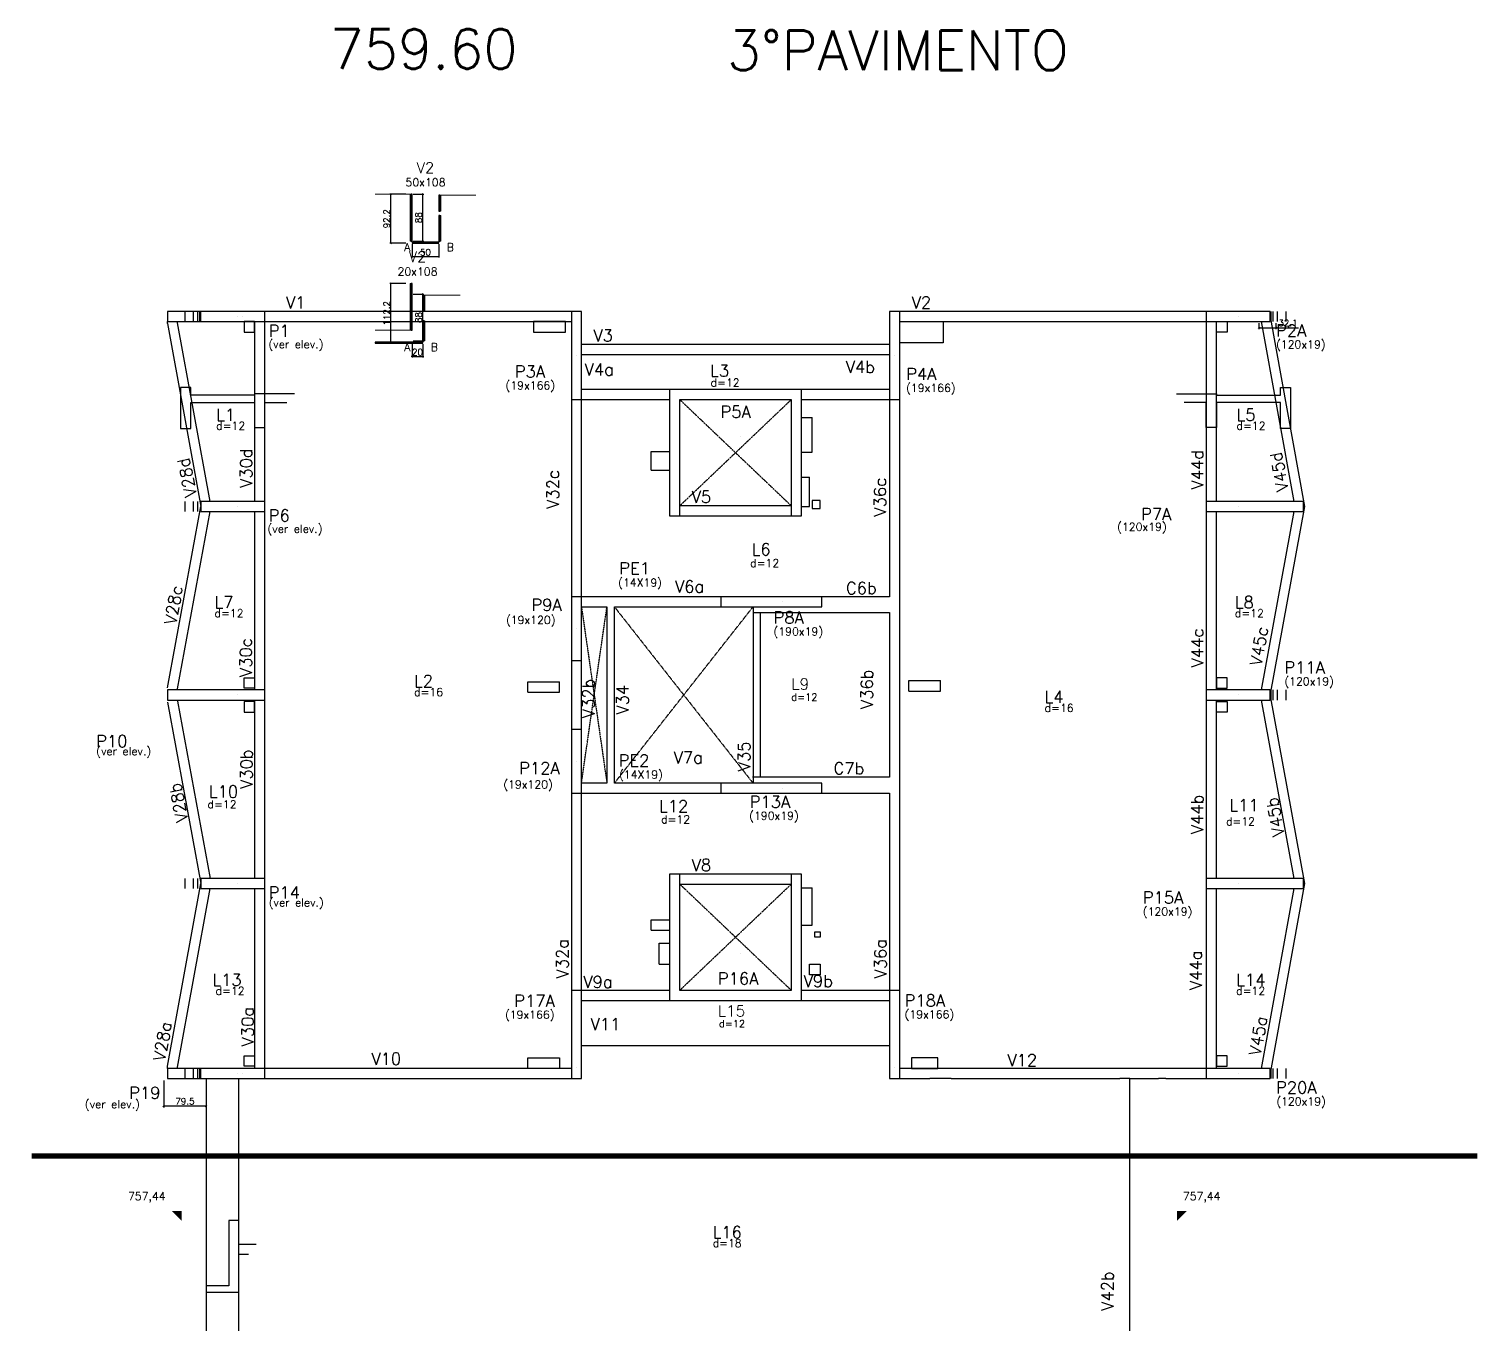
# Model space of a CAD drawing. Extents: x -40810 to 33675, y -2018 to 21213.
# Drawn here: x 4136 to 6867, y 11078 to 13514 of the extents above; entities that cross this region are included whole.
import ezdxf
from ezdxf.enums import TextEntityAlignment as Align

# ---------------------------------------------------------------- set-up
doc = ezdxf.new("R2010")
doc.units = 0
doc.linetypes.add('TRAZO_HUECO', pattern=[0.75, 0.5, -0.25])
doc.layers.get('0').update_dxf_attribs({"color": 1, "lineweight": 9})
for name, color, linetype in [('1', 5, 'Continuous'), ('10', 7, 'Continuous'), ('12', 3, 'Continuous'), ('13', 7, 'Continuous'), ('18', 9, 'Continuous'), ('20', 4, 'Continuous'), ('241', 7, 'TRAZO_HUECO'), ('242', 3, 'Continuous'), ('3', 2, 'Continuous'), ('42', 7, 'Continuous'), ('74', 6, 'Continuous'), ('8', 5, 'Continuous'), ('9', 3, 'Continuous'), ('P-NOTAS', 7, 'Continuous'), ('Painéis', 255, 'Continuous'), ('STEPHANIE', 6, 'Continuous')]:
    doc.layers.add(name, color=color, linetype=linetype)
for name, color, linetype, lineweight in [('DIVISAO', 142, 'Continuous', 15), ('HACHURACONCRETO', 252, 'Continuous', 13), ('MEIOPONTALETE', 12, 'Continuous', 15), ('SARRAFO_2_2X7', 24, 'Continuous', 15)]:
    doc.layers.add(name, color=color, linetype=linetype, lineweight=lineweight)
doc.styles.add('Romans', font='romans.shx', dxfattribs={"height": 12})
doc.styles.get("Standard").update_dxf_attribs({"font": 'romans.shx', "width": 0.8})
doc.styles.add('standart', font='txt.shx')
doc.dimstyles.new('cotas', dxfattribs={"dimtxt": 9, "dimasz": 2, "dimexe": 2, "dimexo": 2, "dimgap": 2, "dimtad": 1, "dimdec": 1, "dimzin": 12, "dimdsep": 46, "dimtxsty": 'Romans', "dimblk": 'OBLIQUE', "dimcen": 9, "dimclrd": 4, "dimclre": 4, "dimclrt": 240, "dimaunit": 1, "dimadec": 8, "dimazin": 3, "dimtfac": 1, "dimtdec": 1, "dimtix": 1, "dimtmove": 0, "dimatfit": 2, "dimldrblk": 'OBLIQUE', "dimfxl": 1, "dimtolj": 1, "dimtzin": 0, "dimlwd": -1, "dimlwe": -1, "dimarcsym": 0})
doc.dimstyles.new('PAINEL', dxfattribs={"dimtxt": 10, "dimasz": 3, "dimexe": 3, "dimexo": 3, "dimgap": 3, "dimtad": 3, "dimdec": 1, "dimzin": 12, "dimdsep": 46, "dimtxsty": 'Romans', "dimblk1": 'OBLIQUE', "dimblk2": 'OBLIQUE', "dimsah": 1, "dimcen": 0.9, "dimclrd": 16, "dimclre": 16, "dimclrt": 240, "dimadec": 1, "dimazin": 3, "dimtfac": 1, "dimtdec": 1, "dimtmove": 0, "dimatfit": 3, "dimldrblk": 'OBLIQUE', "dimfxl": 1, "dimtolj": 1, "dimtzin": 12, "dimlwd": -1, "dimlwe": -1, "dimarcsym": 1})

# ---------------------------------------------------------------- blocks, each defined once
blk = doc.blocks.new('_Oblique')
at = {"color": 0, "linetype": 'ByBlock', "lineweight": -2}
blk.add_line((-0.5, -0.5), (0.5, 0.5), dxfattribs=at)
blk = doc.blocks.new('*D3585')
at = {"layer": 'Defpoints', "color": 0, "linetype": 'Continuous', "transparency": 16777216}
for p in [(6451, 12963.1), (6483.1, 12963.1), (6483.1, 12951.5)]:
    blk.add_point(p, dxfattribs=at)
at = {"layer": 'STEPHANIE', "color": 16, "transparency": 16777216}
for p, q in [((6451, 12960.1), (6451, 12948.5)), ((6451, 12951.5), (6483.1, 12951.5)), ((6483.1, 12960.1), (6483.1, 12948.5)), ((6483.1, 12951.5), (6525.3, 12951.5))]:
    blk.add_line(p, q, dxfattribs=at)
at = {"layer": 'STEPHANIE', "color": 16, "linetype": 'Continuous', "transparency": 16777216, "xscale": 3, "yscale": 3, "zscale": 3, "rotation": 180}
blk.add_blockref('_Oblique', (6451, 12951.5), dxfattribs=at)
at = {"layer": 'STEPHANIE', "color": 16, "linetype": 'Continuous', "transparency": 16777216, "xscale": 3, "yscale": 3, "zscale": 3}
blk.add_blockref('_Oblique', (6483.1, 12951.5), dxfattribs=at)
at = {"layer": 'STEPHANIE', "color": 240, "linetype": 'Continuous', "transparency": 16777216, "insert": (6505.7, 12960.5), "char_height": 12, "attachment_point": 5, "style": 'Romans'}
blk.add_mtext('\\A1;32.1', dxfattribs=at)
blk = doc.blocks.new('*D3586')
at = {"layer": 'Defpoints', "color": 0, "linetype": 'Continuous', "transparency": 16777216}
for p in [(4390.1, 11537.7), (4469.6, 11538.1), (4390.1, 11486.3)]:
    blk.add_point(p, dxfattribs=at)
at = {"layer": 'STEPHANIE', "color": 16, "transparency": 16777216}
for p, q in [((4390.1, 11534.7), (4390.1, 11483.3)), ((4469.6, 11535.1), (4469.6, 11483.3)), ((4469.6, 11486.3), (4390.1, 11486.3))]:
    blk.add_line(p, q, dxfattribs=at)
at = {"layer": 'STEPHANIE', "color": 16, "linetype": 'Continuous', "transparency": 16777216, "xscale": 3, "yscale": 3, "zscale": 3, "rotation": 180}
blk.add_blockref('_Oblique', (4390.1, 11486.3), dxfattribs=at)
at = {"layer": 'STEPHANIE', "color": 16, "linetype": 'Continuous', "transparency": 16777216, "xscale": 3, "yscale": 3, "zscale": 3}
blk.add_blockref('_Oblique', (4469.6, 11486.3), dxfattribs=at)
at = {"layer": 'STEPHANIE', "color": 240, "linetype": 'Continuous', "transparency": 16777216, "insert": (4429.9, 11495.3), "char_height": 12, "attachment_point": 5, "style": 'Romans'}
blk.add_mtext('\\A1;79.5', dxfattribs=at)
blk = doc.blocks.new('*D3722')
at = {"layer": 'Defpoints', "color": 0, "linetype": 'Continuous', "ltscale": 30, "transparency": 16777216}
for p in [(4857.6, 12922.4), (4877.6, 12922.4), (4877.6, 12897.4)]:
    blk.add_point(p, dxfattribs=at)
at = {"layer": 'P-NOTAS', "color": 4, "linetype": 'Continuous', "ltscale": 30, "transparency": 16777216}
for p, q in [((4857.6, 12920.4), (4857.6, 12895.4)), ((4877.6, 12920.4), (4877.6, 12895.4)), ((4857.6, 12897.4), (4855.6, 12897.4)), ((4857.6, 12897.4), (4877.6, 12897.4)), ((4877.6, 12897.4), (4879.6, 12897.4))]:
    blk.add_line(p, q, dxfattribs=at)
at = {"layer": 'P-NOTAS', "color": 4, "linetype": 'Continuous', "ltscale": 30, "transparency": 16777216, "xscale": 2, "yscale": 2, "zscale": 2}
blk.add_blockref('_Oblique', (4857.6, 12897.4), dxfattribs=at)
at = {"layer": 'P-NOTAS', "color": 4, "linetype": 'Continuous', "ltscale": 30, "transparency": 16777216, "xscale": 2, "yscale": 2, "zscale": 2, "rotation": 180}
blk.add_blockref('_Oblique', (4877.6, 12897.4), dxfattribs=at)
at = {"layer": 'P-NOTAS', "color": 240, "linetype": 'Continuous', "ltscale": 30, "transparency": 16777216, "insert": (4867.6, 12905.4), "char_height": 12, "attachment_point": 5, "style": 'Romans'}
blk.add_mtext('\\A1;20', dxfattribs=at)
blk = doc.blocks.new('*D3723')
at = {"layer": 'Defpoints', "color": 0, "linetype": 'Continuous', "ltscale": 30, "transparency": 16777216}
for p in [(4817.6, 13034.6), (4847.6, 13034.6), (4847.6, 12922.4)]:
    blk.add_point(p, dxfattribs=at)
at = {"layer": 'P-NOTAS', "color": 4, "linetype": 'Continuous', "ltscale": 30, "transparency": 16777216}
for p, q in [((4845.6, 13034.6), (4815.6, 13034.6)), ((4817.6, 12922.4), (4817.6, 13034.6)), ((4845.6, 12922.4), (4815.6, 12922.4))]:
    blk.add_line(p, q, dxfattribs=at)
at = {"layer": 'P-NOTAS', "color": 4, "linetype": 'Continuous', "ltscale": 30, "transparency": 16777216, "xscale": 2, "yscale": 2, "zscale": 2}
for p, rotation in [((4817.6, 13034.6), 90), ((4817.6, 12922.4), 270)]:
    blk.add_blockref('_Oblique', p, dxfattribs=dict(at, rotation=rotation))
at = {"layer": 'P-NOTAS', "color": 240, "linetype": 'Continuous', "ltscale": 30, "transparency": 16777216, "insert": (4809.6, 12978.5), "char_height": 12, "attachment_point": 5, "rotation": 90, "style": 'Romans'}
blk.add_mtext('\\A1;112.2', dxfattribs=at)
blk = doc.blocks.new('*D3724')
at = {"layer": 'Defpoints', "color": 0, "linetype": 'Continuous', "ltscale": 30, "transparency": 16777216}
for p in [(4857.6, 13014.6), (4877.6, 13014.6), (4857.6, 12926.6)]:
    blk.add_point(p, dxfattribs=at)
at = {"layer": 'P-NOTAS', "color": 4, "linetype": 'Continuous', "ltscale": 30, "transparency": 16777216}
for p, q in [((4859.6, 13014.6), (4879.6, 13014.6)), ((4877.6, 12926.6), (4877.6, 13014.6)), ((4859.6, 12926.6), (4879.6, 12926.6))]:
    blk.add_line(p, q, dxfattribs=at)
at = {"layer": 'P-NOTAS', "color": 4, "linetype": 'Continuous', "ltscale": 30, "transparency": 16777216, "xscale": 2, "yscale": 2, "zscale": 2}
for p, rotation in [((4877.6, 13014.6), 90), ((4877.6, 12926.6), 270)]:
    blk.add_blockref('_Oblique', p, dxfattribs=dict(at, rotation=rotation))
at = {"layer": 'P-NOTAS', "color": 240, "linetype": 'Continuous', "ltscale": 30, "transparency": 16777216, "insert": (4869.6, 12970.6), "char_height": 12, "attachment_point": 5, "rotation": 90, "style": 'Romans'}
blk.add_mtext('\\A1;88', dxfattribs=at)
blk = doc.blocks.new('*D3725')
at = {"layer": 'Defpoints', "color": 0, "linetype": 'Continuous', "ltscale": 30, "transparency": 16777216}
for p in [(4857.6, 13110.4), (4907.6, 13110.4), (4907.6, 13085.4)]:
    blk.add_point(p, dxfattribs=at)
at = {"layer": 'P-NOTAS', "color": 4, "linetype": 'Continuous', "ltscale": 30, "transparency": 16777216}
for p, q in [((4857.6, 13108.4), (4857.6, 13083.4)), ((4907.6, 13108.4), (4907.6, 13083.4)), ((4857.6, 13085.4), (4907.6, 13085.4))]:
    blk.add_line(p, q, dxfattribs=at)
at = {"layer": 'P-NOTAS', "color": 4, "linetype": 'Continuous', "ltscale": 30, "transparency": 16777216, "xscale": 2, "yscale": 2, "zscale": 2, "rotation": 180}
blk.add_blockref('_Oblique', (4857.6, 13085.4), dxfattribs=at)
at = {"layer": 'P-NOTAS', "color": 4, "linetype": 'Continuous', "ltscale": 30, "transparency": 16777216, "xscale": 2, "yscale": 2, "zscale": 2}
blk.add_blockref('_Oblique', (4907.6, 13085.4), dxfattribs=at)
at = {"layer": 'P-NOTAS', "color": 240, "linetype": 'Continuous', "ltscale": 30, "transparency": 16777216, "insert": (4882.6, 13093.4), "char_height": 12, "attachment_point": 5, "style": 'Romans'}
blk.add_mtext('\\A1;50', dxfattribs=at)
blk = doc.blocks.new('*D3726')
at = {"layer": 'Defpoints', "color": 0, "linetype": 'Continuous', "ltscale": 30, "transparency": 16777216}
for p in [(4817.6, 13202.6), (4847.6, 13202.6), (4847.6, 13110.4)]:
    blk.add_point(p, dxfattribs=at)
at = {"layer": 'P-NOTAS', "color": 4, "linetype": 'Continuous', "ltscale": 30, "transparency": 16777216}
for p, q in [((4845.6, 13202.6), (4815.6, 13202.6)), ((4817.6, 13110.4), (4817.6, 13202.6)), ((4845.6, 13110.4), (4815.6, 13110.4))]:
    blk.add_line(p, q, dxfattribs=at)
at = {"layer": 'P-NOTAS', "color": 4, "linetype": 'Continuous', "ltscale": 30, "transparency": 16777216, "xscale": 2, "yscale": 2, "zscale": 2}
for p, rotation in [((4817.6, 13202.6), 90), ((4817.6, 13110.4), 270)]:
    blk.add_blockref('_Oblique', p, dxfattribs=dict(at, rotation=rotation))
at = {"layer": 'P-NOTAS', "color": 240, "linetype": 'Continuous', "ltscale": 30, "transparency": 16777216, "insert": (4809.6, 13156.5), "char_height": 12, "attachment_point": 5, "rotation": 90, "style": 'Romans'}
blk.add_mtext('\\A1;92.2', dxfattribs=at)
blk = doc.blocks.new('*D3727')
at = {"layer": 'Defpoints', "color": 0, "linetype": 'Continuous', "ltscale": 30, "transparency": 16777216}
for p in [(4857.6, 13202.6), (4877.6, 13202.6), (4857.6, 13114.6)]:
    blk.add_point(p, dxfattribs=at)
at = {"layer": 'P-NOTAS', "color": 4, "linetype": 'Continuous', "ltscale": 30, "transparency": 16777216}
for p, q in [((4859.6, 13202.6), (4879.6, 13202.6)), ((4877.6, 13114.6), (4877.6, 13202.6)), ((4859.6, 13114.6), (4879.6, 13114.6))]:
    blk.add_line(p, q, dxfattribs=at)
at = {"layer": 'P-NOTAS', "color": 4, "linetype": 'Continuous', "ltscale": 30, "transparency": 16777216, "xscale": 2, "yscale": 2, "zscale": 2}
for p, rotation in [((4877.6, 13202.6), 90), ((4877.6, 13114.6), 270)]:
    blk.add_blockref('_Oblique', p, dxfattribs=dict(at, rotation=rotation))
at = {"layer": 'P-NOTAS', "color": 240, "linetype": 'Continuous', "ltscale": 30, "transparency": 16777216, "insert": (4869.6, 13158.6), "char_height": 12, "attachment_point": 5, "rotation": 90, "style": 'Romans'}
blk.add_mtext('\\A1;88', dxfattribs=at)

msp = doc.modelspace()

# ---------------------------------------------------------------- linework, layer by layer
at = {"layer": '1'}
for p, q in [((4397.109, 12959.107), (4397.109, 12963.107)), ((4416.109, 12960.818), (4416.109, 12963.107)), ((4397.109, 11557.107), (4397.109, 11561.107)), ((4416.109, 11557.107), (4416.109, 11559.397)), ((4469.609, 11538.107), (4469.609, 10326.829))]:
    msp.add_line(p, q, dxfattribs=at)
at = {"layer": '1', "linetype": 'Continuous'}
for p, q in [((4397.109, 12959.107), (4459.574, 12615.057)), ((4477.151, 12624.607), (4416.109, 12960.818)), ((4397.109, 12273.607), (4459.574, 12615.057)), ((4416.109, 12271.884), (4477.161, 12605.607)), ((4397.109, 12246.608), (4459.574, 11905.158)), ((4416.109, 12248.331), (4477.161, 11914.607)), ((4397.109, 11561.107), (4459.574, 11905.158)), ((4416.109, 11559.397), (4477.151, 11895.607))]:
    msp.add_line(p, q, dxfattribs=at)
at = {"layer": '1'}
for points in [[(5157.109, 12982.107), (4580.109, 12982.107)], [(6352.109, 12982.107), (5775.109, 12982.107)], [(6537.618, 12615.107), (6472.109, 12975.358)], [(4561.109, 12963.107), (4561.109, 12624.607)], [(4580.109, 12963.107), (5157.109, 12963.107)], [(4580.109, 12624.607), (4580.109, 12963.107)], [(5775.109, 12963.107), (6352.109, 12963.107)], [(6352.109, 12963.107), (6352.109, 12624.607)], [(6371.109, 12624.607), (6371.109, 12963.107)], [(6455.025, 12963.107), (6516.579, 12624.607)], [(5756.109, 12920.107), (5176.109, 12920.107)], [(5176.109, 12901.107), (5756.109, 12901.107)], [(5342.109, 12835.107), (5176.109, 12835.107)], [(5756.109, 12835.107), (5590.109, 12835.107)], [(5157.109, 12816.107), (5157.109, 12445.107)], [(5176.109, 12816.107), (5342.109, 12816.107)], [(5176.109, 12445.107), (5176.109, 12816.107)], [(5590.109, 12816.107), (5756.109, 12816.107)], [(5756.109, 12816.107), (5756.109, 12445.107)], [(5775.109, 12435.607), (5775.109, 12816.107)], [(5571.109, 12616.107), (5361.109, 12616.107)], [(4561.109, 12605.607), (4561.109, 12269.607)], [(4580.109, 12269.607), (4580.109, 12605.607)], [(5361.109, 12597.107), (5571.109, 12597.107)], [(6352.109, 12605.607), (6352.109, 12269.607)], [(6371.109, 12269.607), (6371.109, 12605.607)], [(6516.563, 12605.607), (6455.042, 12269.607)], [(6472.305, 12258.396), (6537.618, 12615.107)], [(5228.108, 12445.107), (5176.109, 12445.107)], [(5176.109, 12426.107), (5224.108, 12426.107)], [(5224.108, 12426.107), (5224.108, 12094.107)], [(5438.609, 12445.107), (5228.108, 12445.107)], [(5238.108, 12426.107), (5438.609, 12426.107)], [(5238.108, 12094.107), (5238.108, 12426.107)], [(5499.108, 12426.107), (5499.108, 12094.107)], [(5756.109, 12445.107), (5628.609, 12445.107)], [(5775.109, 12084.607), (5775.109, 12435.607)], [(5499.108, 12415.107), (5756.109, 12415.107)], [(5513.108, 12105.107), (5513.108, 12415.107)], [(5756.109, 12415.107), (5756.109, 12105.107)], [(5157.109, 12325.107), (5157.109, 12195.107)], [(5176.109, 12195.107), (5176.109, 12325.107)], [(6537.614, 11905.131), (6472.305, 12261.818)], [(4561.109, 12250.607), (4561.109, 11914.607)], [(4580.109, 11914.607), (4580.109, 12250.607)], [(6352.109, 12250.607), (6352.109, 11914.607)], [(6371.109, 11914.607), (6371.109, 12250.607)], [(6455.042, 12250.607), (6516.563, 11914.607)], [(5756.109, 12105.107), (5497.825, 12105.107)], [(5157.109, 12075.107), (5157.109, 11704.107)], [(5224.108, 12094.107), (5176.109, 12094.107)], [(5176.109, 12075.107), (5228.108, 12075.107)], [(5176.109, 11704.107), (5176.109, 12075.107)], [(5228.108, 12075.107), (5438.609, 12075.107)], [(5438.609, 12094.107), (5238.108, 12094.107)], [(5628.609, 12075.107), (5756.109, 12075.107)], [(5756.109, 12075.107), (5756.109, 11704.107)], [(5775.109, 11704.107), (5775.109, 12084.607)], [(5571.109, 11923.107), (5361.109, 11923.107)], [(4561.109, 11895.607), (4561.109, 11557.107)], [(4580.109, 11557.107), (4580.109, 11895.607)], [(5361.109, 11904.107), (5571.109, 11904.107)], [(6352.109, 11895.607), (6352.109, 11557.107)], [(6371.109, 11557.107), (6371.109, 11895.607)], [(6516.574, 11895.607), (6455.105, 11557.107)], [(6472.109, 11544.401), (6537.614, 11905.131)], [(5342.109, 11704.107), (5176.109, 11704.107)], [(5756.109, 11704.107), (5590.109, 11704.107)], [(5176.109, 11685.107), (5342.109, 11685.107)], [(5590.109, 11685.107), (5756.109, 11685.107)], [(5176.109, 11600.107), (5756.109, 11600.107)], [(5157.109, 11557.107), (4580.109, 11557.107)], [(5843.609, 11557.107), (5775.109, 11557.107)], [(6198.609, 11557.107), (5843.609, 11557.107)], [(6269.109, 11557.107), (6198.609, 11557.107)], [(6352.109, 11557.107), (6269.109, 11557.107)], [(4531.609, 10969.607), (4531.609, 11538.107)], [(4580.109, 11538.107), (5157.109, 11538.107)], [(5775.109, 11538.107), (5831.609, 11538.107)], [(5871.609, 11538.107), (5831.609, 11538.107)], [(5871.609, 11538.107), (6189.109, 11538.107)], [(6208.109, 11538.107), (6189.109, 11538.107)], [(6208.109, 11538.107), (6262.109, 11538.107)], [(6208.109, 10969.607), (6208.109, 11538.107)], [(6276.109, 11538.107), (6262.109, 11538.107)], [(6276.109, 11538.107), (6352.109, 11538.107)]]:
    msp.add_lwpolyline(points, dxfattribs=at)
at = {"layer": '18'}
for points in [[(4636.279, 12826.732), (4561.109, 12826.732), (4561.109, 12824.732), (4440.758, 12824.732), (4440.758, 12838.732), (4421.443, 12838.732), (4421.443, 12761.732), (4440.758, 12761.732), (4440.758, 12810.732), (4561.109, 12810.732), (4561.109, 12763.732), (4580.109, 12763.732), (4580.109, 12810.732), (4621.827, 12810.732)], [(6295.939, 12826.732), (6371.109, 12826.732), (6371.109, 12824.732), (6491.46, 12824.732), (6491.46, 12838.732), (6510.775, 12838.732), (6510.775, 12761.732), (6491.46, 12761.732), (6491.46, 12810.732), (6371.109, 12810.732), (6371.109, 12763.732), (6352.109, 12763.732), (6352.109, 12810.732), (6310.391, 12810.732)], [(4563.737, 11225.786), (4531.609, 11225.786), (4531.609, 11270.786), (4512.607, 11270.786), (4512.607, 11147.784), (4469.609, 11147.784), (4469.609, 11135.784), (4531.609, 11135.784), (4531.609, 11207.784), (4549.737, 11207.784)]]:
    msp.add_lwpolyline(points, dxfattribs=at)
at = {"layer": '20'}
for points in [[(4405.282, 11288.886), (4423.612, 11270.556), (4423.612, 11288.886)], [(4405.282, 11288.886), (4423.612, 11288.886), (4405.282, 11288.886)], [(6315.436, 11288.886), (6297.106, 11270.556), (6297.106, 11288.886)], [(6315.436, 11288.886), (6297.106, 11288.886), (6315.436, 11288.886)]]:
    msp.add_solid(points, dxfattribs=at)
at = {"layer": '241'}
for p, q in [((5361.109, 12616.107), (5571.109, 12816.107)), ((5361.109, 12816.107), (5571.109, 12616.107)), ((5176.109, 12094.107), (5224.108, 12426.107)), ((5176.109, 12426.107), (5224.108, 12094.107)), ((5238.108, 12094.107), (5499.108, 12426.107)), ((5238.108, 12426.107), (5499.108, 12094.107)), ((5361.109, 11704.107), (5571.109, 11904.107)), ((5361.109, 11904.107), (5571.109, 11704.107))]:
    msp.add_line(p, q, dxfattribs=at)
at = {"layer": '242'}
for p, q in [((4528.609, 12972.607), (4528.609, 12972.607)), ((4528.609, 12972.607), (4528.609, 12972.607)), ((4537.609, 12972.607), (4537.609, 12972.607)), ((6412.109, 12972.607), (6412.109, 12972.607)), ((5166.609, 12899.107), (5166.609, 12899.107)), ((5166.609, 12899.107), (5166.609, 12899.107)), ((5765.609, 12899.107), (5765.609, 12899.107)), ((5475.109, 12747.346), (5475.109, 12747.346)), ((4528.609, 12615.107), (4528.609, 12615.107)), ((6412.109, 12615.107), (6412.109, 12615.107)), ((5553.609, 12435.607), (5553.609, 12435.607)), ((5166.609, 12385.107), (5166.609, 12385.107)), ((4528.609, 12260.107), (4528.609, 12260.107)), ((6412.109, 12260.107), (6412.109, 12260.107)), ((6412.109, 12260.107), (6412.109, 12260.107)), ((5166.609, 12135.107), (5166.609, 12135.107)), ((5553.609, 12084.607), (5553.609, 12084.607)), ((4528.609, 11905.107), (4528.609, 11905.107)), ((6412.109, 11905.107), (6412.109, 11905.107)), ((5475.109, 11772.869), (5475.109, 11772.869)), ((5166.609, 11559.107), (5166.609, 11559.107)), ((5765.609, 11559.107), (5765.609, 11559.107)), ((4528.609, 11547.607), (4528.609, 11547.607)), ((4537.609, 11547.607), (4537.609, 11547.607)), ((6412.109, 11547.607), (6412.109, 11547.607))]:
    msp.add_line(p, q, dxfattribs=at)
at = {"layer": '3'}
for points in [[(4397.109, 12963.107), (4580.109, 12963.107), (4580.109, 12982.107), (4397.109, 12982.107), (4397.109, 12963.107)], [(5157.109, 12816.107), (5176.109, 12816.107), (5176.109, 12982.107), (5157.109, 12982.107), (5157.109, 12816.107)], [(5756.109, 12816.107), (5775.109, 12816.107), (5775.109, 12982.107), (5756.109, 12982.107), (5756.109, 12816.107)], [(6352.109, 12963.107), (6472.109, 12963.107), (6472.109, 12982.107), (6352.109, 12982.107), (6352.109, 12963.107)], [(5571.109, 12597.107), (5590.109, 12597.107), (5590.109, 12835.107), (5342.109, 12835.107), (5342.109, 12597.107), (5361.109, 12597.107), (5361.109, 12816.107), (5571.109, 12816.107), (5571.109, 12597.107)], [(4460.109, 12605.607), (4580.109, 12605.607), (4580.109, 12624.607), (4460.109, 12624.607), (4460.109, 12605.607)], [(6352.109, 12605.607), (6535.109, 12605.607), (6535.109, 12624.607), (6352.109, 12624.607), (6352.109, 12605.607)], [(5157.109, 12325.107), (5176.109, 12325.107), (5176.109, 12445.107), (5157.109, 12445.107), (5157.109, 12325.107)], [(5438.609, 12426.107), (5628.609, 12426.107), (5628.609, 12445.107), (5438.609, 12445.107), (5438.609, 12426.107)], [(4397.109, 12250.607), (4580.109, 12250.607), (4580.109, 12269.607), (4397.109, 12269.607), (4397.109, 12250.607)], [(6352.109, 12250.607), (6472.109, 12250.607), (6472.109, 12269.607), (6352.109, 12269.607), (6352.109, 12250.607)], [(5157.109, 12075.107), (5176.109, 12075.107), (5176.109, 12195.107), (5157.109, 12195.107), (5157.109, 12075.107)], [(5438.609, 12075.107), (5628.609, 12075.107), (5628.609, 12094.107), (5438.609, 12094.107), (5438.609, 12075.107)], [(4460.109, 11895.607), (4580.109, 11895.607), (4580.109, 11914.607), (4460.109, 11914.607), (4460.109, 11895.607)], [(5571.109, 11923.107), (5571.109, 11704.107), (5361.109, 11704.107), (5361.109, 11923.107), (5342.109, 11923.107), (5342.109, 11685.107), (5590.109, 11685.107), (5590.109, 11923.107), (5571.109, 11923.107)], [(6352.109, 11895.607), (6535.109, 11895.607), (6535.109, 11914.607), (6352.109, 11914.607), (6352.109, 11895.607)], [(5157.109, 11538.107), (5176.109, 11538.107), (5176.109, 11704.107), (5157.109, 11704.107), (5157.109, 11538.107)], [(5756.109, 11538.107), (5775.109, 11538.107), (5775.109, 11704.107), (5756.109, 11704.107), (5756.109, 11538.107)], [(4397.109, 11538.107), (4580.109, 11538.107), (4580.109, 11557.107), (4397.109, 11557.107), (4397.109, 11538.107)], [(6352.109, 11538.107), (6472.109, 11538.107), (6472.109, 11557.107), (6352.109, 11557.107), (6352.109, 11538.107)]]:
    msp.add_lwpolyline(points, dxfattribs=at)
at = {"layer": '42'}
for p, q in [((5590.109, 12782.107), (5610.109, 12782.107)), ((5610.109, 12717.107), (5610.109, 12782.107)), ((5307.109, 12683.107), (5307.109, 12718.107)), ((5307.109, 12718.107), (5342.109, 12718.107)), ((5590.109, 12717.107), (5610.109, 12717.107)), ((5307.109, 12683.107), (5342.109, 12683.107)), ((5590.109, 12670.107), (5605.109, 12670.107)), ((5605.109, 12615.107), (5605.109, 12670.107)), ((5590.109, 12615.107), (5605.109, 12615.107)), ((5075.109, 12285.107), (5135.109, 12285.107)), ((5075.109, 12265.107), (5075.109, 12285.107)), ((5075.109, 12265.107), (5135.109, 12265.107)), ((5135.109, 12265.107), (5135.109, 12285.107)), ((5792.109, 12287.107), (5852.109, 12287.107)), ((5792.109, 12267.107), (5792.109, 12287.107)), ((5792.109, 12267.107), (5852.109, 12267.107)), ((5852.109, 12267.107), (5852.109, 12287.107)), ((5590.109, 11897.107), (5610.109, 11897.107)), ((5610.109, 11827.107), (5610.109, 11897.107)), ((5307.109, 11837.107), (5342.109, 11837.107)), ((5307.109, 11817.107), (5307.109, 11837.107)), ((5590.109, 11827.107), (5610.109, 11827.107)), ((5307.109, 11817.107), (5342.109, 11817.107)), ((5322.109, 11793.107), (5342.109, 11793.107)), ((5322.109, 11753.107), (5322.109, 11793.107)), ((5322.109, 11753.107), (5342.109, 11753.107))]:
    msp.add_line(p, q, dxfattribs=at)
for points in [[(4561.109, 12963.107), (4541.109, 12963.107), (4541.109, 12943.107), (4561.109, 12943.107), (4561.109, 12963.107)], [(5146.109, 12963.107), (5086.109, 12963.107), (5086.109, 12943.107), (5146.109, 12943.107), (5146.109, 12963.107)], [(5857.109, 12923.107), (5775.109, 12923.107), (5775.109, 12963.107), (5857.109, 12963.107), (5857.109, 12923.107)], [(6371.109, 12963.107), (6391.109, 12963.107), (6391.109, 12943.307), (6371.109, 12943.307), (6371.109, 12963.107)], [(5610.109, 12611.107), (5625.109, 12611.107), (5625.109, 12626.107), (5610.109, 12626.107), (5610.109, 12611.107)], [(4541.109, 12292.607), (4561.109, 12292.607), (4561.109, 12272.607), (4541.109, 12272.607), (4541.109, 12292.607)], [(6391.109, 12292.607), (6371.109, 12292.607), (6371.109, 12272.607), (6391.109, 12272.607), (6391.109, 12292.607)], [(4541.109, 12227.607), (4561.109, 12227.607), (4561.109, 12247.607), (4541.109, 12247.607), (4541.109, 12227.607)], [(6391.109, 12227.607), (6371.109, 12227.607), (6371.109, 12247.607), (6391.109, 12247.607), (6391.109, 12227.607)], [(5615.109, 11814.107), (5625.109, 11814.107), (5625.109, 11804.107), (5615.109, 11804.107), (5615.109, 11814.107)], [(5605.109, 11753.107), (5625.109, 11753.107), (5625.109, 11733.107), (5605.109, 11733.107), (5605.109, 11753.107)], [(4561.109, 11561.107), (4541.109, 11561.107), (4541.109, 11581.107), (4561.109, 11581.107), (4561.109, 11561.107)], [(6371.109, 11561.107), (6391.109, 11561.107), (6391.109, 11581.107), (6371.109, 11581.107), (6371.109, 11561.107)], [(5135.109, 11557.107), (5075.109, 11557.107), (5075.109, 11577.107), (5135.109, 11577.107), (5135.109, 11557.107)], [(5797.109, 11557.107), (5847.109, 11557.107), (5847.109, 11577.107), (5797.109, 11577.107), (5797.109, 11557.107)]]:
    msp.add_lwpolyline(points, dxfattribs=at)
at = {"layer": '74'}
for p, q in [((4430.109, 12963.107), (4430.109, 12982.107)), ((4446.109, 12963.107), (4446.109, 12982.107)), ((4454.109, 12963.107), (4454.109, 12982.107)), ((4458.109, 12963.107), (4458.109, 12982.107)), ((4460.109, 12963.107), (4460.109, 12982.107)), ((6472.109, 12963.107), (6472.109, 12982.107)), ((6474.109, 12963.107), (6474.109, 12982.107)), ((6478.109, 12963.107), (6478.109, 12982.107)), ((6486.109, 12963.107), (6486.109, 12982.107)), ((6502.109, 12963.107), (6502.109, 12982.107)), ((4430.109, 12605.607), (4430.109, 12624.607)), ((4446.109, 12605.607), (4446.109, 12624.607)), ((4454.109, 12605.607), (4454.109, 12624.607)), ((6472.109, 12250.607), (6472.109, 12269.607)), ((6474.109, 12250.607), (6474.109, 12269.607)), ((6478.109, 12250.607), (6478.109, 12269.607)), ((6486.109, 12250.607), (6486.109, 12269.607)), ((6502.109, 12250.607), (6502.109, 12269.607)), ((4430.109, 11895.607), (4430.109, 11914.607)), ((4446.109, 11895.607), (4446.109, 11914.607)), ((4454.109, 11895.607), (4454.109, 11914.607)), ((6535.109, 11908.107), (6535.109, 11914.607)), ((6535.109, 11895.607), (6535.109, 11902.107)), ((4430.109, 11538.107), (4430.109, 11557.107)), ((4446.109, 11538.107), (4446.109, 11557.107)), ((4454.109, 11538.107), (4454.109, 11557.107)), ((4458.109, 11538.107), (4458.109, 11557.107)), ((4460.109, 11538.107), (4460.109, 11557.107)), ((6472.109, 11538.107), (6472.109, 11557.107)), ((6474.109, 11538.107), (6474.109, 11557.107)), ((6478.109, 11538.107), (6478.109, 11557.107)), ((6486.109, 11538.107), (6486.109, 11557.107)), ((6502.109, 11538.107), (6502.109, 11557.107))]:
    msp.add_line(p, q, dxfattribs=at)
at = {"layer": 'HACHURACONCRETO', "linetype": 'Continuous', "ltscale": 30}
for points in [[(4857.629, 13202.645), (4787.629, 13202.645)], [(4907.629, 13200.645), (4977.629, 13200.645)], [(4877.629, 13012.645), (4947.629, 13012.645)], [(4857.629, 12946.645), (4787.629, 12946.645)]]:
    msp.add_lwpolyline(points, dxfattribs=at)
at = {"layer": 'MEIOPONTALETE', "linetype": 'Continuous', "ltscale": 30}
for points in [[(4855.829, 13202.645), (4853.629, 13202.645)], [(4853.629, 13202.645), (4853.629, 13114.645)], [(4855.829, 13114.645), (4855.829, 13202.645)], [(4911.629, 13162.645), (4909.429, 13162.645)], [(4909.429, 13162.645), (4909.429, 13114.645)], [(4911.629, 13114.645), (4911.629, 13162.645)], [(4853.629, 13114.645), (4855.829, 13114.645)], [(4909.429, 13114.645), (4911.629, 13114.645)], [(4855.829, 13034.645), (4853.629, 13034.645)], [(4853.629, 13034.645), (4853.629, 12946.645)], [(4855.829, 12946.645), (4855.829, 13034.645)], [(4853.629, 12946.645), (4855.829, 12946.645)], [(4881.629, 12964.645), (4879.429, 12964.645)], [(4879.429, 12964.645), (4879.429, 12926.645)], [(4881.629, 12926.645), (4881.629, 12964.645)], [(4879.429, 12926.645), (4881.629, 12926.645)]]:
    msp.add_lwpolyline(points, dxfattribs=at)
at = {"layer": 'Painéis', "linetype": 'Continuous', "ltscale": 30}
for points in [[(4857.629, 13202.645), (4855.829, 13202.645)], [(4855.829, 13202.645), (4855.829, 13114.645)], [(4857.629, 13114.645), (4857.629, 13202.645)], [(4909.429, 13200.645), (4907.629, 13200.645)], [(4907.629, 13200.645), (4907.629, 13170.645)], [(4909.429, 13170.645), (4909.429, 13200.645)], [(4907.629, 13170.645), (4909.429, 13170.645)], [(4909.429, 13162.645), (4907.629, 13162.645)], [(4907.629, 13162.645), (4907.629, 13114.645)], [(4909.429, 13114.645), (4909.429, 13162.645)], [(4855.829, 13114.645), (4857.629, 13114.645)], [(4907.629, 13114.645), (4909.429, 13114.645)], [(4857.629, 13034.645), (4855.829, 13034.645)], [(4855.829, 13034.645), (4855.829, 12946.645)], [(4857.629, 12946.645), (4857.629, 13034.645)], [(4879.429, 13012.645), (4877.629, 13012.645)], [(4877.629, 13012.645), (4877.629, 12982.645)], [(4879.429, 12982.645), (4879.429, 13012.645)], [(4877.629, 12982.645), (4879.429, 12982.645)], [(4855.829, 12946.645), (4857.629, 12946.645)], [(4879.429, 12964.645), (4877.629, 12964.645)], [(4877.629, 12964.645), (4877.629, 12926.645)], [(4879.429, 12926.645), (4879.429, 12964.645)], [(4877.629, 12926.645), (4879.429, 12926.645)]]:
    msp.add_lwpolyline(points, dxfattribs=at)
for points in [[(4857.629, 13110.445), (4907.629, 13110.445), (4907.629, 13112.445), (4857.629, 13112.445)], [(4787.629, 12922.445), (4877.629, 12922.445), (4877.629, 12924.445), (4787.629, 12924.445)]]:
    msp.add_lwpolyline(points, close=True, dxfattribs=at)
at = {"layer": 'SARRAFO_2_2X7', "linetype": 'Continuous', "ltscale": 30}
for points in [[(4911.629, 13200.645), (4909.429, 13200.645)], [(4909.429, 13200.645), (4909.429, 13170.645)], [(4911.629, 13170.645), (4911.629, 13200.645)], [(4909.429, 13170.645), (4911.629, 13170.645)], [(4881.629, 13012.645), (4879.429, 13012.645)], [(4879.429, 13012.645), (4879.429, 12982.645)], [(4881.629, 12982.645), (4881.629, 13012.645)], [(4879.429, 12982.645), (4881.629, 12982.645)]]:
    msp.add_lwpolyline(points, dxfattribs=at)
at = {"layer": 'STEPHANIE', "linetype": 'Continuous', "const_width": 10}
msp.add_lwpolyline([(4141.458, 11392.321), (6862.134, 11392.321)], dxfattribs=at)

# ---------------------------------------------------------------- texts
for s, p in [('759.60', (4702.413, 13438.69)), ('3%%dPAVIMENTO', (5449.935, 13436.125))]:
    msp.add_text(s, height=75).set_placement(p)
at = {"layer": '1'}
for p in [(4322.736, 11309.131), (6307.982, 11309.131)]:
    msp.add_text('757,44', height=15, dxfattribs=at).set_placement(p)
at = {"layer": '10'}
for s, height, p in [('L3', 22.5, (5418.296, 12859.3)), ('L1', 22.5, (4488.677, 12776.395)), ('L5', 22.5, (6408.902, 12776.395)), ('L6', 22.5, (5496.539, 12522.944)), ('L7', 22.5, (4485.526, 12423.47)), ('L8', 22.5, (6405.751, 12423.47)), ('L2', 22.5, (4861.098, 12275.025)), ('L9', 21, (5571.188, 12270.185)), ('L4', 22.5, (6047.782, 12245.19)), ('L10', 22.5, (4474.986, 12066.971)), ('L12', 22.5, (5322.123, 12039.373)), ('L11', 22.5, (6395.656, 12041.363)), ('L13', 22.5, (4481.472, 11712.689)), ('L14', 22.5, (6408.301, 11712.689)), ('L15', 21, (5433.023, 11654.817)), ('L16', 22.5, (5423.033, 11237.792))]:
    msp.add_text(s, height=height, dxfattribs=at).set_placement(p)
at = {"layer": '12'}
for s, p in [('(ver elev.)', (4587.021, 12912.745)), ('(120x19)', (6483.359, 12912.482)), ('(19x166)', (5033.263, 12835.338)), ('(19x166)', (5787.152, 12830.559)), ('(ver elev.)', (4585.231, 12565.516)), ('(120x19)', (6184.381, 12569.135)), ('(19x120)', (5034.101, 12393.795)), ('(190x19)', (5537.686, 12372.114)), ('(120x19)', (6499, 12278.232)), ('(ver elev.)', (4262.902, 12146.807)), ('(19x120)', (5029.032, 12084.228)), ('(190x19)', (5491.853, 12025.249)), ('(ver elev.)', (4587.609, 11861.857)), ('(120x19)', (6232.643, 11844.982)), ('(19x166)', (5032.212, 11650.795)), ('(19x166)', (5784.317, 11651.408)), ('(ver elev.)', (4241.536, 11482.276)), ('(120x19)', (6483.859, 11487.482))]:
    msp.add_text(s, height=15, dxfattribs=at).set_placement(p)
at = {"layer": '13'}
for s, height, p in [('d=12', 15, (5419.147, 12840.599)), ('d=12', 15, (4488.677, 12759.395)), ('d=12', 15, (6408.902, 12759.395)), ('d=12', 15, (5493.611, 12500.82)), ('d=12', 15, (4485.526, 12406.47)), ('d=12', 15, (6405.751, 12406.47)), ('d=16', 15, (4861.098, 12258.025)), ('d=12', 13.5, (5571.188, 12249.29)), ('d=16', 15, (6047.782, 12228.19)), ('d=12', 15, (4472.407, 12046.761)), ('d=12', 15, (5325.971, 12018.442)), ('d=12', 15, (6389.128, 12014.571)), ('d=12', 15, (4487.576, 11695.689)), ('d=12', 15, (6408.301, 11695.689)), ('d=12', 13.5, (5435.022, 11634.588)), ('d=18', 15, (5423.033, 11220.792))]:
    msp.add_text(s, height=height, dxfattribs=at).set_placement(p)
at = {"layer": '8'}
for s, p in [('V1', (4620.109, 12987.732)), ('V2', (5797.609, 12987.732)), ('V3', (5198.609, 12925.732)), ('V4b', (5673.603, 12866.357)), ('V4a', (5182.015, 12861.655)), ('V5', (5383.609, 12621.732)), ('V6a', (5352.111, 12452.86)), ('C6b', (5673.935, 12450.066)), ('V7a', (5349.616, 12130.986)), ('C7b', (5650.609, 12110.732)), ('V8', (5383.609, 11928.732)), ('V9a', (5179.75, 11708.684)), ('V9b', (5594.357, 11710.371)), ('V11', (5193.319, 11629.086)), ('V10', (4780.896, 11564.166)), ('V12', (5977.755, 11561.289))]:
    msp.add_text(s, height=22.5, dxfattribs=at).set_placement(p)
for s, rotation, p in [('V28d', 101.805, (4452.604, 12635.558)), ('V30d', 90, (4556.488, 12650.059)), ('V44d', 90, (6346.484, 12647.107)), ('V45d', 100.306, (6507.019, 12645.738)), ('V32c', 90, (5133.759, 12610.49)), ('V36c', 90, (5749.259, 12595.925)), ('V28c', 79.67, (4412.824, 12391.46)), ('V44c', 90, (6346.484, 12312.107)), ('V45c', 79.624, (6455.694, 12314.228)), ('V30c', 90, (4555.658, 12293.962)), ('V36b', 90, (5724.554, 12233.792)), ('V32b', 90, (5200.89, 12216.613)), ('V34', 90, (5264.881, 12223.339)), ('V30b', 90, (4556.931, 12083.487)), ('V35', 90, (5493.483, 12116.607)), ('V28b', 101.248, (4436.214, 12023.356)), ('V44b', 90, (6346.37, 11998.377)), ('V45b', 100.376, (6499.688, 11995.987)), ('V32a', 90, (5151.484, 11726.607)), ('V36a', 90, (5749.984, 11726.607)), ('V44a', 90, (6343.612, 11705.036)), ('V30a', 90, (4559.23, 11598.8)), ('V28a', 79.5, (4391.871, 11570.037)), ('V45a', 79.708, (6454.091, 11580.25)), ('V42b', 90, (6177.436, 11100.973))]:
    msp.add_text(s, height=22.5, rotation=rotation, dxfattribs=at).set_placement(p)
at = {"layer": '9'}
for s, height, p in [('P1', 22.5, (4587.609, 12934.052)), ('P2A', 22.5, (6483.359, 12934.982)), ('P3A', 22.5, (5050.763, 12857.838)), ('P4A', 22.5, (5787.152, 12853.059)), ('P5A', 22.5, (5437.808, 12782.026)), ('P6', 22.5, (4587.609, 12586.857)), ('P7A', 22.5, (6229.269, 12589.39)), ('PE1', 22.5, (5247.189, 12487.271)), ('(14X19)', 15, (5245.353, 12464.097)), ('P9A', 22.5, (5082.049, 12418.335)), ('P8A', 22.5, (5537.686, 12394.614)), ('P11A', 22.5, (6499, 12300.732)), ('P10', 22.5, (4262.902, 12161.807)), ('P12A', 22.5, (5058.905, 12111.209)), ('PE2', 22.5, (5246.083, 12125.57)), ('(14X19)', 15, (5247.013, 12102.764)), ('P13A', 22.5, (5492.853, 12047.749)), ('P14', 22.5, (4587.609, 11876.857)), ('P15A', 22.5, (6232.643, 11867.482)), ('P16A', 22.5, (5432.984, 11715.265)), ('P17A', 22.5, (5049.712, 11673.295)), ('P18A', 22.5, (5784.317, 11673.908)), ('P20A', 22.5, (6483.359, 11509.982)), ('P19', 22.5, (4324.958, 11499.766))]:
    msp.add_text(s, height=height, dxfattribs=at).set_placement(p)
at = {"layer": 'DIVISAO', "linetype": 'Continuous', "ltscale": 30, "style": 'standart'}
for s, height, p in [('V2', 20, (4882.629, 13242.645)), ('50x108', 15, (4882.629, 13217.645)), ('V2', 20, (4867.629, 13074.645)), ('20x108', 15, (4867.629, 13049.645))]:
    msp.add_text(s, height=height, dxfattribs=at).set_placement(p, align=Align.CENTER)
for s, p in [('A', (4842.629, 13095.445)), ('B', (4922.629, 13095.445)), ('A', (4842.629, 12907.445)), ('B', (4892.629, 12907.445))]:
    msp.add_text(s, height=15, dxfattribs=at).set_placement(p)

# ---------------------------------------------------------------- dimensions: what is measured, and where the dimension line sits
at = {"layer": 'P-NOTAS', "linetype": 'Continuous', "ltscale": 30}
for base, p1, p2, picture, middle in [((4817.629, 13202.645), (4847.629, 13110.445), (4847.629, 13202.645), '*D3726', (4809.629, 13156.545)), ((4877.629, 13202.645), (4857.629, 13114.645), (4857.629, 13202.645), '*D3727', (4869.629, 13158.645)), ((4817.629, 13034.645), (4847.629, 12922.445), (4847.629, 13034.645), '*D3723', (4809.629, 12978.545)), ((4877.629, 13014.645), (4857.629, 12926.645), (4857.629, 13014.645), '*D3724', (4869.629, 12970.645))]:
    dim = msp.add_linear_dim(base=base, p1=p1, p2=p2, angle=90, dimstyle='cotas', dxfattribs=at)
    dim.commit()
    dim.dimension.update_dxf_attribs({"geometry": picture, "text_midpoint": middle})
for base, p1, p2, picture, middle in [((4907.629, 13085.445), (4857.629, 13110.445), (4907.629, 13110.445), '*D3725', (4882.629, 13093.445)), ((4877.629, 12897.445), (4857.629, 12922.445), (4877.629, 12922.445), '*D3722', (4867.629, 12905.445))]:
    dim = msp.add_linear_dim(base=base, p1=p1, p2=p2, dimstyle='cotas', dxfattribs=at)
    dim.commit()
    dim.dimension.update_dxf_attribs({"geometry": picture, "text_midpoint": middle})
at = {"layer": 'STEPHANIE', "linetype": 'Continuous'}
for base, p1, p2, picture, middle in [((6483.109, 12951.472), (6451.025, 12963.107), (6483.109, 12963.148), '*D3585', (6505.68, 12960.472)), ((4390.124, 11486.288), (4469.609, 11538.107), (4390.124, 11537.65), '*D3586', (4429.866, 11495.288))]:
    dim = msp.add_linear_dim(base=base, p1=p1, p2=p2, dimstyle='PAINEL', dxfattribs=at)
    dim.commit()
    dim.dimension.update_dxf_attribs({"geometry": picture, "text_midpoint": middle})

doc.saveas('drawing.dxf')
